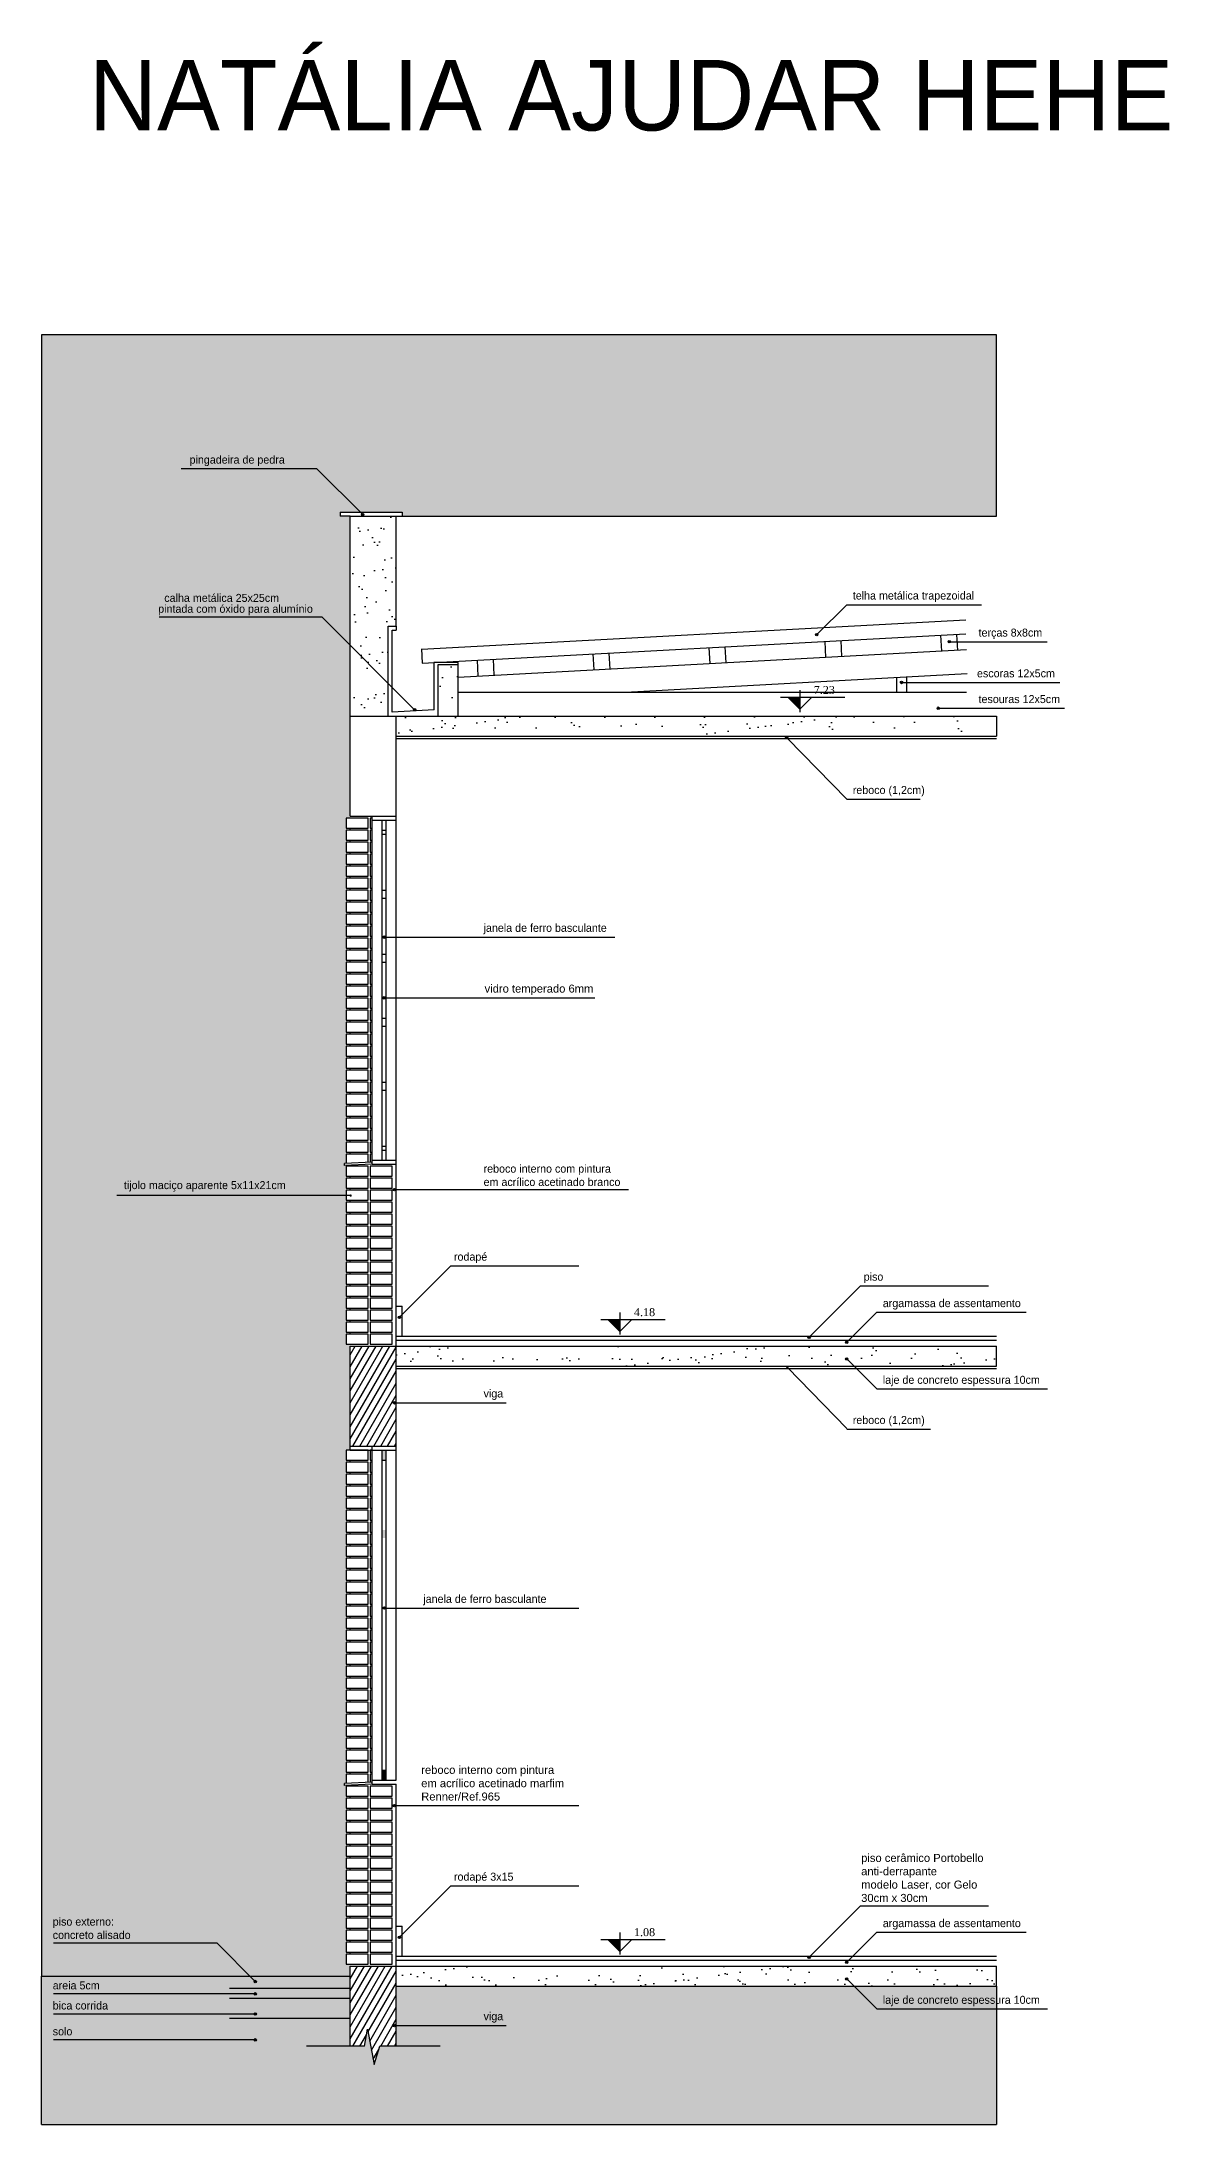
# Model space of a CAD drawing. Header units: millimetres. Extents: x 935 to 1399, y 512 to 900.
# Drawn here: x 1303.43 to 1309.07, y 849.43 to 859.84 of the extents above; entities that cross this region are included whole.
import ezdxf

# ---------------------------------------------------------------- set-up
doc = ezdxf.new("R2010")
doc.units = ezdxf.units.MM
doc.linetypes.add('ACAD_ISO02W100', pattern=[15, 12, -3])
doc.layers.add('COR2', color=2, linetype='Continuous')
doc.layers.add('projeçao', color=7, linetype='ACAD_ISO02W100')
doc.styles.add('style1', font='arial.ttf')
pattern_1 = [(60, (1115.537412, 910.53466), (-0.025980762, 0.015), [])]
pattern_2 = [(37.5, (1115.53741, 910.53466), (-0.00503947, 0.1541459), [0, -0.1216, 0, -0.136, 0, -0.13]), (7.5, (1115.53741, 910.53466), (0.14158214, 0.22577169), [0, -0.0656, 0, -0.1096, 0, -0.042]), (327.5, (1115.43901, 910.53466), (0.24913135, 0.00045272), [0, -0.04, 0, -0.144, 0, -0.188]), (317.5, (1115.43901, 910.53466), (0.24049013, 0.07021405), [0, -0.02, 0, -0.0944, 0, -0.108])]

msp = doc.modelspace()

# ---------------------------------------------------------------- hatches: boundary and pattern name
for color, points in [(254, [(1304.97722, 856.36722), (1304.97722, 857.46722), (1304.92722, 857.46722), (1304.92722, 857.48722), (1305.23722, 857.48722), (1305.23722, 857.46722), (1308.20722, 857.46722), (1308.20722, 858.37397), (1303.4347, 858.37397), (1303.4347, 850.16722), (1304.97722, 850.16722), (1304.97722, 850.22722), (1304.95722, 850.22722), (1304.95722, 850.27722), (1304.95722, 850.33722), (1304.95722, 850.39722), (1304.95722, 850.45722), (1304.95722, 850.51722), (1304.95722, 850.57722), (1304.95722, 850.63722), (1304.95722, 850.69722), (1304.95722, 850.75722), (1304.95722, 850.81722), (1304.95722, 850.87722), (1304.95722, 850.93722), (1304.95722, 850.99722), (1304.95722, 851.05722), (1304.95722, 851.12012), (1304.94907, 851.11968), (1304.94852, 851.12966), (1304.95722, 851.13014), (1304.95722, 851.17722), (1304.95722, 851.23722), (1304.95722, 851.29722), (1304.95722, 851.35722), (1304.95722, 851.41722), (1304.95722, 851.47722), (1304.95722, 851.53722), (1304.95722, 851.59722), (1304.95722, 851.65722), (1304.95722, 851.71722), (1304.95722, 851.77722), (1304.95722, 851.83722), (1304.95722, 851.89722), (1304.95722, 851.95722), (1304.95722, 852.01722), (1304.95722, 852.07722), (1304.95722, 852.13722), (1304.95722, 852.19722), (1304.95722, 852.25722), (1304.95722, 852.31722), (1304.95722, 852.37722), (1304.95722, 852.43722), (1304.95722, 852.49722), (1304.95722, 852.55722), (1304.95722, 852.61722), (1304.95722, 852.67722), (1304.95722, 852.73722), (1304.95722, 852.79722), (1304.97722, 852.79722), (1304.97722, 852.81722), (1304.97722, 853.32722), (1304.95722, 853.32722), (1304.95722, 853.37722), (1304.95722, 853.43722), (1304.95722, 853.49722), (1304.95722, 853.55722), (1304.95722, 853.61722), (1304.95722, 853.67722), (1304.95722, 853.73722), (1304.95722, 853.79722), (1304.95722, 853.85722), (1304.95722, 853.91722), (1304.95722, 853.97722), (1304.95722, 854.03722), (1304.95722, 854.09722), (1304.95722, 854.15722), (1304.95722, 854.22012), (1304.94907, 854.21968), (1304.94852, 854.22966), (1304.95722, 854.23014), (1304.95722, 854.27722), (1304.95722, 854.33722), (1304.95722, 854.39722), (1304.95722, 854.45722), (1304.95722, 854.51722), (1304.95722, 854.57722), (1304.95722, 854.63722), (1304.95722, 854.69722), (1304.95722, 854.75722), (1304.95722, 854.81722), (1304.95722, 854.87722), (1304.95722, 854.93722), (1304.95722, 854.99722), (1304.95722, 855.05722), (1304.95722, 855.11722), (1304.95722, 855.17722), (1304.95722, 855.23722), (1304.95722, 855.29722), (1304.95722, 855.35722), (1304.95722, 855.41722), (1304.95722, 855.47722), (1304.95722, 855.53722), (1304.95722, 855.59722), (1304.95722, 855.65722), (1304.95722, 855.71722), (1304.95722, 855.77722), (1304.95722, 855.83722), (1304.95722, 855.89722), (1304.95722, 855.95722), (1304.97722, 855.95722)]), (1, [(1305.04572, 857.4745, 1), (1305.03347, 857.4745, 1)]), (1, [(1307.31475, 856.87437, 1), (1307.3025, 856.87437, 1)]), (1, [(1307.97721, 856.83893, 1), (1307.96496, 856.83893, 1)]), (1, [(1307.73884, 856.63526, 1), (1307.72659, 856.63526, 1)]), (1, [(1307.92232, 856.50649, 1), (1307.91007, 856.50649, 1)]), (1, [(1305.30494, 856.49909, 1), (1305.29268, 856.49909, 1)]), (1, [(1307.15211, 856.36092, 1), (1307.16436, 856.36092, 1)]), (1, [(1305.15438, 855.36169, 1), (1305.14213, 855.36169, 1)]), (1, [(1305.15345, 855.05836, 1), (1305.1412, 855.05836, 1)]), (1, [(1304.98504, 854.06963, 1), (1304.97279, 854.06963, 1)]), (1, [(1305.20404, 854.09937, 1), (1305.19179, 854.09937, 1)]), (1, [(1305.22884, 853.46095, 1), (1305.21659, 853.46095, 1)]), (1, [(1307.27687, 853.36096, 1), (1307.26462, 853.36096, 1)]), (1, [(1307.46475, 853.33635, 1), (1307.4525, 853.33635, 1)]), (1, [(1307.15578, 853.21056, 1), (1307.16803, 853.21056, 1)]), (1, [(1307.4525, 853.25269, 1), (1307.46475, 853.25269, 1)]), (1, [(1305.20404, 853.03361, 1), (1305.19179, 853.03361, 1)]), (1, [(1305.15438, 852.00745, 1), (1305.14213, 852.00745, 1)]), (1, [(1305.20404, 851.01937, 1), (1305.19179, 851.01937, 1)]), (1, [(1305.22884, 850.36095, 1), (1305.21659, 850.36095, 1)]), (1, [(1307.27687, 850.26096, 1), (1307.26462, 850.26096, 1)]), (252, [(1308.20722, 850.00284), (1307.60847, 850.00284), (1307.49409, 850.11722), (1305.20722, 850.11722), (1305.20722, 849.81722), (1305.12454, 849.81722), (1305.09728, 849.72477), (1305.06281, 849.90091), (1305.04758, 849.81722), (1304.97722, 849.81722), (1304.97722, 850.16722), (1304.47517, 850.16722), (1304.49792, 850.14425, -0.6664348), (1304.50835, 850.1399, -1), (1304.4961, 850.1399, -0.20016697), (1304.49792, 850.14425), (1304.47517, 850.16722), (1303.4347, 850.16722), (1303.4347, 849.42584), (1308.20722, 849.42584)]), (1, [(1307.46475, 850.23635, 1), (1307.4525, 850.23635, 1)]), (1, [(1307.4525, 850.15269, 1), (1307.46475, 850.15269, 1)]), (1, [(1304.50835, 850.1399, 1), (1304.4961, 850.1399, 1)]), (1, [(1304.50835, 850.07814, 1), (1304.4961, 850.07814, 1)]), (1, [(1304.50835, 849.97751, 1), (1304.4961, 849.97751, 1)]), (1, [(1304.50835, 849.84814, 1), (1304.4961, 849.84814, 1)]), (1, [(1305.20404, 849.91991, 1), (1305.19179, 849.91991, 1)])]:
    msp.add_hatch(color=color).paths.add_polyline_path(points)
h = msp.add_hatch()
h.set_pattern_fill('AR-SAND', color=1, scale=0.08, style=0)
h.set_pattern_definition(pattern_2)
h.paths.add_polyline_path([(1304.97722, 856.82068), (1305.16722, 856.63068), (1305.16722, 856.91722), (1305.20722, 856.91722), (1305.20722, 857.46722), (1304.97722, 857.46722)])
h.paths.add_polyline_path([(1304.97722, 856.82068), (1304.97722, 856.46722), (1305.16722, 856.46722), (1305.16722, 856.63068)])
h = msp.add_hatch()
h.set_pattern_fill('AR-SAND', color=1, scale=0.08, style=0)
h.set_pattern_definition(pattern_2)
h.paths.add_polyline_path([(1308.20722, 856.36722), (1308.20722, 856.46722), (1305.20722, 856.46722), (1305.20722, 856.36722)])
h.paths.add_polyline_path([(1305.51722, 856.46722), (1305.51722, 856.72542), (1305.41722, 856.72542), (1305.41722, 856.46722)])
h = msp.add_hatch()
h.set_pattern_fill('_USER', color=1, scale=0.03, angle=60, style=0, pattern_type=0)
h.set_pattern_definition(pattern_1)
h.paths.add_polyline_path([(1305.20722, 853.31722), (1304.97722, 853.31722), (1304.97722, 852.81722), (1305.20722, 852.81722)])
h = msp.add_hatch()
h.set_pattern_fill('AR-SAND', color=1, scale=0.08, style=0)
h.set_pattern_definition(pattern_2)
h.paths.add_polyline_path([(1308.20722, 853.21722), (1308.20722, 853.31722), (1305.20722, 853.31722), (1305.20722, 853.21722)])
h = msp.add_hatch()
h.set_pattern_fill('_USER', color=1, scale=0.03, angle=60, style=0, pattern_type=0)
h.set_pattern_definition(pattern_1)
h.paths.add_polyline_path([(1305.20722, 850.21722), (1304.97722, 850.21722), (1304.97722, 849.81722), (1305.04758, 849.81722), (1305.06281, 849.90091), (1305.09728, 849.72477), (1305.12454, 849.81722), (1305.20722, 849.81722)])
h = msp.add_hatch()
h.set_pattern_fill('AR-SAND', color=1, scale=0.08, style=0)
h.set_pattern_definition(pattern_2)
h.paths.add_polyline_path([(1308.20722, 850.21722), (1305.20722, 850.21722), (1305.20722, 850.11722), (1308.20722, 850.11722)])
h = msp.add_hatch(color=252)
h.paths.add_polyline_path([(1308.20722, 850.11722), (1307.49409, 850.11722), (1307.60847, 850.00284), (1308.20722, 850.00284)])
h.paths.add_polyline_path([(1307.62901, 850.0785), (1308.47594, 850.0785), (1308.47594, 850.00657), (1307.62901, 850.00657)], flags=9)
at = {"layer": 'COR2', "ltscale": 0.05}
for points in [[(1307.22386, 856.56136), (1307.16386, 856.56136), (1307.22386, 856.50136)], [(1307.22386, 856.56136), (1307.16386, 856.56136), (1307.22386, 856.50136)], [(1306.32519, 853.45047), (1306.26519, 853.45047), (1306.32519, 853.39047)], [(1306.32519, 850.35047), (1306.26519, 850.35047), (1306.32519, 850.29047)]]:
    msp.add_hatch(color=256, dxfattribs=at).paths.add_polyline_path(points)
at = {"layer": 'projeçao', "linetype": 'Continuous'}
h = msp.add_hatch(color=1, dxfattribs=at)
h.paths.add_polyline_path([(1305.15722, 852.79722), (1305.13722, 852.79722), (1305.13722, 852.74722), (1305.15722, 852.74722)])
h.paths.add_polyline_path([(1305.15722, 852.39722), (1305.13722, 852.39722), (1305.13722, 852.35722), (1305.15722, 852.35722)])
msp.add_hatch(color=1, dxfattribs=at).paths.add_polyline_path([(1305.15722, 851.19722), (1305.13722, 851.19722), (1305.13722, 851.14722), (1305.15722, 851.14722)])

# ---------------------------------------------------------------- linework, layer by layer
at = {"color": 254}
for p, q in [((1308.20722, 858.37397), (1303.4347, 858.37397)), ((1303.4347, 858.37397), (1303.4347, 850.16722)), ((1308.20722, 857.46722), (1308.20722, 858.37397))]:
    msp.add_line(p, q, dxfattribs=at)
at = {"color": 1}
for p, q in [((1304.97722, 857.46722), (1304.92722, 857.46722)), ((1305.3327, 856.80214), (1308.05435, 856.94807)), ((1305.18722, 856.89722), (1305.20722, 856.89722)), ((1305.20722, 856.91722), (1305.20722, 856.89722)), ((1305.33645, 856.73224), (1308.05435, 856.87797)), ((1307.35472, 856.76038), (1307.35044, 856.84023)), ((1307.43461, 856.76466), (1307.43032, 856.84451)), ((1307.93389, 856.79143), (1307.92961, 856.87128)), ((1308.01377, 856.79572), (1308.00949, 856.87556)), ((1305.33265, 856.80317), (1305.33645, 856.73224)), ((1305.39722, 856.49889), (1305.39722, 856.73536)), ((1305.51722, 856.66177), (1308.05722, 856.80019)), ((1305.51722, 856.72542), (1305.51722, 856.73541)), ((1305.61722, 856.66722), (1305.61294, 856.74706)), ((1305.6971, 856.6715), (1305.69282, 856.75135)), ((1306.19638, 856.69827), (1306.1921, 856.77812)), ((1306.27627, 856.70256), (1306.27199, 856.7824)), ((1306.77555, 856.72933), (1306.77127, 856.80917)), ((1306.85544, 856.73361), (1306.85116, 856.81346)), ((1306.35326, 856.58722), (1308.06102, 856.68027)), ((1307.70798, 856.66103), (1307.70798, 856.58722)), ((1307.75798, 856.66376), (1307.75798, 856.58722)), ((1304.97722, 855.89722), (1304.97722, 855.90722)), ((1304.97722, 855.83722), (1304.97722, 855.84722)), ((1304.97722, 855.77722), (1304.97722, 855.78722)), ((1304.97722, 855.71722), (1304.97722, 855.72722)), ((1304.97722, 855.65722), (1304.97722, 855.66722)), ((1304.97722, 855.59722), (1304.97722, 855.60722)), ((1304.97722, 855.53722), (1304.97722, 855.54722)), ((1304.97722, 855.47722), (1304.97722, 855.48722)), ((1304.97722, 855.41722), (1304.97722, 855.42722)), ((1304.97722, 855.35722), (1304.97722, 855.36722)), ((1305.14825, 855.36169), (1306.29993, 855.36169)), ((1304.97722, 855.29722), (1304.97722, 855.30722)), ((1304.97722, 855.23722), (1304.97722, 855.24722)), ((1304.97722, 855.17722), (1304.97722, 855.18722)), ((1304.97722, 855.11722), (1304.97722, 855.12722)), ((1304.97722, 855.05722), (1304.97722, 855.06722)), ((1305.15344, 855.05794), (1306.20028, 855.05794)), ((1304.97722, 854.99722), (1304.97722, 855.00722)), ((1304.97722, 854.93722), (1304.97722, 854.94722)), ((1304.97722, 854.87722), (1304.97722, 854.88722)), ((1304.97722, 854.81722), (1304.97722, 854.82722)), ((1304.97722, 854.75722), (1304.97722, 854.76722)), ((1304.97722, 854.69722), (1304.97722, 854.70722)), ((1304.97722, 854.63722), (1304.97722, 854.64722)), ((1304.97722, 854.57722), (1304.97722, 854.58722)), ((1304.97722, 854.51722), (1304.97722, 854.52722)), ((1304.97722, 854.45722), (1304.97722, 854.46722)), ((1304.97722, 854.39722), (1304.97722, 854.40722)), ((1304.97722, 854.33722), (1304.97722, 854.34722)), ((1304.97722, 854.27722), (1304.97722, 854.28722)), ((1304.97722, 854.21722), (1304.97722, 854.22121)), ((1304.97892, 854.06963), (1303.80959, 854.06963)), ((1305.19791, 854.09937), (1306.36724, 854.09937)), ((1305.19791, 853.03361), (1305.75725, 853.03361)), ((1304.97722, 852.79722), (1304.97722, 852.81722)), ((1304.97722, 852.73722), (1304.97722, 852.74722)), ((1304.97722, 852.67722), (1304.97722, 852.68722)), ((1304.97722, 852.61722), (1304.97722, 852.62722)), ((1304.97722, 852.55722), (1304.97722, 852.56722)), ((1304.97722, 852.49722), (1304.97722, 852.50722)), ((1304.97722, 852.43722), (1304.97722, 852.44722)), ((1304.97722, 852.37722), (1304.97722, 852.38722)), ((1304.97722, 852.31722), (1304.97722, 852.32722)), ((1304.97722, 852.25722), (1304.97722, 852.26722)), ((1304.97722, 852.19722), (1304.97722, 852.20722)), ((1304.97722, 852.13722), (1304.97722, 852.14722)), ((1304.97722, 852.07722), (1304.97722, 852.08722)), ((1304.97722, 852.01722), (1304.97722, 852.02722)), ((1304.97722, 851.95722), (1304.97722, 851.96722)), ((1305.14825, 852.00745), (1306.11994, 852.00745)), ((1304.97722, 851.89722), (1304.97722, 851.90722)), ((1304.97722, 851.83722), (1304.97722, 851.84722)), ((1304.97722, 851.77722), (1304.97722, 851.78722)), ((1304.97722, 851.71722), (1304.97722, 851.72722)), ((1304.97722, 851.65722), (1304.97722, 851.66722)), ((1304.97722, 851.59722), (1304.97722, 851.60722)), ((1304.97722, 851.53722), (1304.97722, 851.54722)), ((1304.97722, 851.47722), (1304.97722, 851.48722)), ((1304.97722, 851.41722), (1304.97722, 851.42722)), ((1304.97722, 851.35722), (1304.97722, 851.36722)), ((1304.97722, 851.29722), (1304.97722, 851.30722)), ((1304.97722, 851.23722), (1304.97722, 851.24722)), ((1304.97722, 851.17722), (1304.97722, 851.18722)), ((1304.97722, 851.11722), (1304.97722, 851.12121)), ((1305.19791, 851.01937), (1306.11994, 851.01937)), ((1305.04758, 849.81722), (1305.06281, 849.90091)), ((1305.06281, 849.90091), (1305.09728, 849.72477)), ((1305.19791, 849.91991), (1305.75725, 849.91991)), ((1305.04758, 849.81722), (1304.75832, 849.81722)), ((1305.09728, 849.72477), (1305.12454, 849.81722)), ((1305.42612, 849.81722), (1305.12454, 849.81722))]:
    msp.add_line(p, q, dxfattribs=at)
at = {"color": 3}
for p, q in [((1304.97722, 856.36722), (1304.97722, 857.46722)), ((1305.20722, 855.94722), (1305.20722, 856.46722)), ((1304.97722, 855.96722), (1304.97722, 856.36722)), ((1305.08722, 855.94722), (1305.08722, 855.96722)), ((1305.08722, 855.94722), (1305.20722, 855.94722)), ((1305.08667, 854.2372), (1304.94852, 854.22966)), ((1304.94907, 854.21968), (1304.94852, 854.22966)), ((1305.08722, 854.22722), (1304.94907, 854.21968)), ((1305.08722, 854.24722), (1305.20722, 854.24722)), ((1305.08722, 854.22722), (1305.08722, 854.24722)), ((1305.08722, 854.22722), (1305.20722, 854.22722)), ((1305.20722, 854.22722), (1305.20722, 854.24722)), ((1305.20722, 853.31722), (1305.20722, 854.22722)), ((1305.20722, 853.51722), (1305.23722, 853.51722)), ((1305.23722, 853.36722), (1305.23722, 853.51722)), ((1304.97722, 852.81722), (1304.97722, 853.31722)), ((1305.20722, 852.81722), (1305.20722, 853.31722)), ((1305.08722, 852.79722), (1305.08722, 852.81722)), ((1305.08722, 852.79722), (1305.20722, 852.79722)), ((1305.20722, 852.79722), (1305.20722, 852.81722)), ((1305.08667, 851.1372), (1304.94852, 851.12966)), ((1304.94907, 851.11968), (1304.94852, 851.12966)), ((1305.08722, 851.12722), (1304.94907, 851.11968)), ((1305.08722, 851.14722), (1305.20722, 851.14722)), ((1305.08722, 851.12722), (1305.08722, 851.14722)), ((1305.08722, 851.12722), (1305.20722, 851.12722)), ((1305.20722, 850.21722), (1305.20722, 851.12722)), ((1305.20722, 850.41722), (1305.23722, 850.41722)), ((1305.23722, 850.26722), (1305.23722, 850.41722)), ((1308.20722, 850.11722), (1308.20722, 850.21722))]:
    msp.add_line(p, q, dxfattribs=at)
at = {"color": 252}
for p, q in [((1303.4347, 849.42584), (1303.4347, 850.16722)), ((1308.20722, 850.11722), (1308.20722, 849.42584)), ((1303.4347, 849.42584), (1308.20722, 849.42584))]:
    msp.add_line(p, q, dxfattribs=at)
at = {"color": 3}
for points in [[(1304.95722, 854.16722), (1305.06722, 854.16722), (1305.06722, 854.21722), (1304.95722, 854.21722)], [(1305.07722, 854.16722), (1305.18722, 854.16722), (1305.18722, 854.21722), (1305.07722, 854.21722)], [(1304.95722, 854.10722), (1305.06722, 854.10722), (1305.06722, 854.15722), (1304.95722, 854.15722)], [(1305.07722, 854.10722), (1305.18722, 854.10722), (1305.18722, 854.15722), (1305.07722, 854.15722)], [(1304.95722, 854.04722), (1305.06722, 854.04722), (1305.06722, 854.09722), (1304.95722, 854.09722)], [(1304.95722, 853.98722), (1305.06722, 853.98722), (1305.06722, 854.03722), (1304.95722, 854.03722)], [(1305.07722, 854.04722), (1305.18722, 854.04722), (1305.18722, 854.09722), (1305.07722, 854.09722)], [(1305.07722, 853.98722), (1305.18722, 853.98722), (1305.18722, 854.03722), (1305.07722, 854.03722)], [(1304.95722, 853.92722), (1305.06722, 853.92722), (1305.06722, 853.97722), (1304.95722, 853.97722)], [(1304.95722, 853.86722), (1305.06722, 853.86722), (1305.06722, 853.91722), (1304.95722, 853.91722)], [(1305.07722, 853.92722), (1305.18722, 853.92722), (1305.18722, 853.97722), (1305.07722, 853.97722)], [(1305.07722, 853.86722), (1305.18722, 853.86722), (1305.18722, 853.91722), (1305.07722, 853.91722)], [(1304.95722, 853.80722), (1305.06722, 853.80722), (1305.06722, 853.85722), (1304.95722, 853.85722)], [(1305.07722, 853.80722), (1305.18722, 853.80722), (1305.18722, 853.85722), (1305.07722, 853.85722)], [(1304.95722, 853.74722), (1305.06722, 853.74722), (1305.06722, 853.79722), (1304.95722, 853.79722)], [(1304.95722, 853.68722), (1305.06722, 853.68722), (1305.06722, 853.73722), (1304.95722, 853.73722)], [(1305.07722, 853.74722), (1305.18722, 853.74722), (1305.18722, 853.79722), (1305.07722, 853.79722)], [(1305.07722, 853.68722), (1305.18722, 853.68722), (1305.18722, 853.73722), (1305.07722, 853.73722)], [(1304.95722, 853.62722), (1305.06722, 853.62722), (1305.06722, 853.67722), (1304.95722, 853.67722)], [(1304.95722, 853.56722), (1305.06722, 853.56722), (1305.06722, 853.61722), (1304.95722, 853.61722)], [(1305.07722, 853.62722), (1305.18722, 853.62722), (1305.18722, 853.67722), (1305.07722, 853.67722)], [(1305.07722, 853.56722), (1305.18722, 853.56722), (1305.18722, 853.61722), (1305.07722, 853.61722)], [(1304.95722, 853.50722), (1305.06722, 853.50722), (1305.06722, 853.55722), (1304.95722, 853.55722)], [(1304.95722, 853.44722), (1305.06722, 853.44722), (1305.06722, 853.49722), (1304.95722, 853.49722)], [(1305.07722, 853.50722), (1305.18722, 853.50722), (1305.18722, 853.55722), (1305.07722, 853.55722)], [(1305.07722, 853.44722), (1305.18722, 853.44722), (1305.18722, 853.49722), (1305.07722, 853.49722)], [(1304.95722, 853.38722), (1305.06722, 853.38722), (1305.06722, 853.43722), (1304.95722, 853.43722)], [(1305.07722, 853.38722), (1305.18722, 853.38722), (1305.18722, 853.43722), (1305.07722, 853.43722)], [(1304.95722, 853.32722), (1305.06722, 853.32722), (1305.06722, 853.37722), (1304.95722, 853.37722)], [(1305.07722, 853.32722), (1305.18722, 853.32722), (1305.18722, 853.37722), (1305.07722, 853.37722)], [(1304.95722, 851.06722), (1305.06722, 851.06722), (1305.06722, 851.11722), (1304.95722, 851.11722)], [(1305.07722, 851.06722), (1305.18722, 851.06722), (1305.18722, 851.11722), (1305.07722, 851.11722)], [(1304.95722, 851.00722), (1305.06722, 851.00722), (1305.06722, 851.05722), (1304.95722, 851.05722)], [(1304.95722, 850.94722), (1305.06722, 850.94722), (1305.06722, 850.99722), (1304.95722, 850.99722)], [(1305.07722, 851.00722), (1305.18722, 851.00722), (1305.18722, 851.05722), (1305.07722, 851.05722)], [(1305.07722, 850.94722), (1305.18722, 850.94722), (1305.18722, 850.99722), (1305.07722, 850.99722)], [(1304.95722, 850.88722), (1305.06722, 850.88722), (1305.06722, 850.93722), (1304.95722, 850.93722)], [(1305.07722, 850.88722), (1305.18722, 850.88722), (1305.18722, 850.93722), (1305.07722, 850.93722)], [(1304.95722, 850.82722), (1305.06722, 850.82722), (1305.06722, 850.87722), (1304.95722, 850.87722)], [(1304.95722, 850.76722), (1305.06722, 850.76722), (1305.06722, 850.81722), (1304.95722, 850.81722)], [(1305.07722, 850.82722), (1305.18722, 850.82722), (1305.18722, 850.87722), (1305.07722, 850.87722)], [(1305.07722, 850.76722), (1305.18722, 850.76722), (1305.18722, 850.81722), (1305.07722, 850.81722)], [(1304.95722, 850.70722), (1305.06722, 850.70722), (1305.06722, 850.75722), (1304.95722, 850.75722)], [(1304.95722, 850.64722), (1305.06722, 850.64722), (1305.06722, 850.69722), (1304.95722, 850.69722)], [(1305.07722, 850.70722), (1305.18722, 850.70722), (1305.18722, 850.75722), (1305.07722, 850.75722)], [(1305.07722, 850.64722), (1305.18722, 850.64722), (1305.18722, 850.69722), (1305.07722, 850.69722)], [(1304.95722, 850.58722), (1305.06722, 850.58722), (1305.06722, 850.63722), (1304.95722, 850.63722)], [(1304.95722, 850.52722), (1305.06722, 850.52722), (1305.06722, 850.57722), (1304.95722, 850.57722)], [(1305.07722, 850.58722), (1305.18722, 850.58722), (1305.18722, 850.63722), (1305.07722, 850.63722)], [(1305.07722, 850.52722), (1305.18722, 850.52722), (1305.18722, 850.57722), (1305.07722, 850.57722)], [(1304.95722, 850.46722), (1305.06722, 850.46722), (1305.06722, 850.51722), (1304.95722, 850.51722)], [(1305.07722, 850.46722), (1305.18722, 850.46722), (1305.18722, 850.51722), (1305.07722, 850.51722)], [(1304.95722, 850.40722), (1305.06722, 850.40722), (1305.06722, 850.45722), (1304.95722, 850.45722)], [(1304.95722, 850.34722), (1305.06722, 850.34722), (1305.06722, 850.39722), (1304.95722, 850.39722)], [(1305.07722, 850.40722), (1305.18722, 850.40722), (1305.18722, 850.45722), (1305.07722, 850.45722)], [(1305.07722, 850.34722), (1305.18722, 850.34722), (1305.18722, 850.39722), (1305.07722, 850.39722)], [(1304.95722, 850.28722), (1305.06722, 850.28722), (1305.06722, 850.33722), (1304.95722, 850.33722)], [(1304.95722, 850.22722), (1305.06722, 850.22722), (1305.06722, 850.27722), (1304.95722, 850.27722)], [(1305.07722, 850.28722), (1305.18722, 850.28722), (1305.18722, 850.33722), (1305.07722, 850.33722)], [(1305.07722, 850.22722), (1305.18722, 850.22722), (1305.18722, 850.27722), (1305.07722, 850.27722)]]:
    msp.add_lwpolyline(points, close=True, dxfattribs=at)
at = {"layer": 'COR2', "ltscale": 0.05}
for p, q in [((1307.1283, 856.56136), (1307.45001, 856.56136)), ((1307.1283, 856.56136), (1307.45001, 856.56136)), ((1307.22386, 856.50136), (1307.16386, 856.56136)), ((1307.22386, 856.50136), (1307.16386, 856.56136)), ((1307.22386, 856.59636), (1307.22386, 856.48636)), ((1307.22386, 856.59636), (1307.22386, 856.48636)), ((1307.22386, 856.50136), (1307.28386, 856.56136)), ((1307.22386, 856.50136), (1307.28386, 856.56136)), ((1306.22963, 853.45047), (1306.55134, 853.45047)), ((1306.32519, 853.39047), (1306.26519, 853.45047)), ((1306.32519, 853.48547), (1306.32519, 853.37547)), ((1306.32519, 853.39047), (1306.38519, 853.45047)), ((1306.32519, 850.38547), (1306.32519, 850.27547)), ((1306.22963, 850.35047), (1306.55134, 850.35047)), ((1306.32519, 850.29047), (1306.26519, 850.35047)), ((1306.32519, 850.29047), (1306.38519, 850.35047))]:
    msp.add_line(p, q, dxfattribs=at)
at = {"layer": 'projeçao', "color": 1, "linetype": 'Continuous'}
for p, q in [((1304.81041, 857.70369), (1304.13129, 857.70369)), ((1305.03959, 857.4745), (1304.81041, 857.70369)), ((1304.92722, 857.48722), (1305.23722, 857.48722)), ((1304.92722, 857.48722), (1304.92722, 857.46722)), ((1304.97722, 857.46722), (1305.23722, 857.46722)), ((1305.23722, 857.48722), (1305.23722, 857.46722)), ((1305.23722, 857.46722), (1308.20722, 857.46722)), ((1304.83693, 856.96097), (1304.02198, 856.96097)), ((1305.29881, 856.49909), (1304.83693, 856.96097)), ((1307.30862, 856.87437), (1307.45847, 857.02422)), ((1307.45847, 857.02422), (1308.13242, 857.02422)), ((1305.18722, 856.48722), (1305.18722, 856.89722)), ((1307.97108, 856.83893), (1308.46008, 856.83893)), ((1305.51722, 856.73541), (1305.39467, 856.73536)), ((1307.73271, 856.63526), (1308.52447, 856.63526)), ((1305.51722, 856.58722), (1308.05722, 856.58722)), ((1307.91619, 856.50649), (1308.54645, 856.50649)), ((1305.39722, 856.49889), (1305.18722, 856.48722)), ((1305.20722, 856.35522), (1308.20722, 856.35522)), ((1307.1619, 856.35543), (1307.45847, 856.05187)), ((1307.45847, 856.05187), (1307.82536, 856.05187)), ((1305.08722, 854.24722), (1305.08722, 855.94722)), ((1305.13722, 854.24722), (1305.13722, 855.94722)), ((1305.13722, 855.89722), (1305.15722, 855.89722)), ((1305.15722, 854.24722), (1305.15722, 855.94722)), ((1305.20722, 854.24722), (1305.20722, 855.94722)), ((1305.13722, 855.87722), (1305.15722, 855.87722)), ((1305.13722, 855.59722), (1305.15722, 855.59722)), ((1305.13722, 855.55722), (1305.15722, 855.55722)), ((1305.13722, 855.27722), (1305.15722, 855.27722)), ((1305.13722, 855.23722), (1305.15722, 855.23722)), ((1305.13722, 854.95722), (1305.15722, 854.95722)), ((1305.13722, 854.91722), (1305.15722, 854.91722)), ((1305.13722, 854.63722), (1305.15722, 854.63722)), ((1305.13722, 854.59722), (1305.15722, 854.59722)), ((1305.13722, 854.31722), (1305.15722, 854.31722)), ((1305.13722, 854.29722), (1305.15722, 854.29722)), ((1305.22272, 853.46095), (1305.48023, 853.71846)), ((1305.48023, 853.71846), (1306.11994, 853.71846)), ((1307.27075, 853.36096), (1307.52826, 853.61847)), ((1307.52826, 853.61847), (1308.16797, 853.61847)), ((1307.45862, 853.33635), (1307.60847, 853.4862)), ((1307.60847, 853.4862), (1308.35584, 853.4862)), ((1305.20722, 853.36722), (1308.20722, 853.36722)), ((1305.20722, 853.34722), (1308.20722, 853.34722)), ((1307.1619, 853.20937), (1307.45847, 852.90581)), ((1307.45862, 853.25269), (1307.60847, 853.10284)), ((1307.60847, 853.10284), (1308.46287, 853.10284)), ((1307.45847, 852.90187), (1307.87674, 852.90187)), ((1304.97722, 852.79722), (1305.08722, 852.79722)), ((1305.08722, 851.14722), (1305.08722, 852.79722)), ((1305.13722, 851.14722), (1305.13722, 852.79722)), ((1305.15722, 851.14722), (1305.15722, 852.79722)), ((1305.20722, 851.14722), (1305.20722, 852.79722)), ((1305.13722, 852.74722), (1305.15722, 852.74722)), ((1305.13722, 851.19722), (1305.15722, 851.19722)), ((1305.22272, 850.36095), (1305.48023, 850.61846)), ((1305.48023, 850.61846), (1306.11994, 850.61846)), ((1307.27075, 850.26096), (1307.52826, 850.51847)), ((1307.52826, 850.51847), (1308.16797, 850.51847)), ((1307.45862, 850.23635), (1307.60847, 850.3862)), ((1307.60847, 850.3862), (1308.35584, 850.3862)), ((1303.49438, 850.33401), (1304.30998, 850.33401)), ((1304.50223, 850.1399), (1304.30998, 850.33401)), ((1305.20722, 850.26722), (1308.20722, 850.26722)), ((1303.4347, 850.16722), (1304.97722, 850.16722)), ((1305.20722, 850.24722), (1308.20722, 850.24722)), ((1303.49438, 850.07965), (1304.50397, 850.07965)), ((1304.37297, 850.10722), (1304.97722, 850.10722)), ((1304.37297, 850.05722), (1304.97722, 850.05722)), ((1307.45862, 850.15269), (1307.60847, 850.00284)), ((1303.49438, 849.97903), (1304.50397, 849.97903)), ((1304.37297, 849.95722), (1304.97722, 849.95722)), ((1307.60847, 850.00284), (1308.46287, 850.00284)), ((1303.49438, 849.84965), (1304.50397, 849.84965))]:
    msp.add_line(p, q, dxfattribs=at)
at = {"layer": 'projeçao', "color": 3, "linetype": 'Continuous'}
for p, q in [((1304.97722, 857.46722), (1305.20722, 857.46722)), ((1305.20722, 856.91722), (1305.20722, 857.46722)), ((1305.16722, 856.91722), (1305.20722, 856.91722)), ((1305.16722, 856.46722), (1305.16722, 856.91722)), ((1305.41722, 856.46722), (1305.41722, 856.72542)), ((1305.41722, 856.72542), (1305.51722, 856.72542)), ((1305.51722, 856.46722), (1305.51722, 856.72542)), ((1304.97722, 856.46722), (1308.20722, 856.46722)), ((1305.16722, 856.46722), (1308.20722, 856.46722)), ((1308.20722, 856.46722), (1308.20722, 856.36722)), ((1305.20722, 856.36722), (1308.20722, 856.36722)), ((1305.20722, 856.36722), (1308.20722, 856.36722)), ((1304.97722, 855.96722), (1305.20722, 855.96722)), ((1304.97722, 854.15722), (1304.97722, 854.16722)), ((1304.97722, 854.09722), (1304.97722, 854.10722)), ((1304.97722, 854.03722), (1304.97722, 854.04722)), ((1304.97722, 853.97722), (1304.97722, 853.98722)), ((1304.97722, 853.91722), (1304.97722, 853.92722)), ((1304.97722, 853.85722), (1304.97722, 853.86722)), ((1304.97722, 853.79722), (1304.97722, 853.80722)), ((1304.97722, 853.73722), (1304.97722, 853.74722)), ((1304.97722, 853.67722), (1304.97722, 853.68722)), ((1304.97722, 853.61722), (1304.97722, 853.62722)), ((1304.97722, 853.55722), (1304.97722, 853.56722)), ((1304.97722, 853.49722), (1304.97722, 853.50722)), ((1304.97722, 853.43722), (1304.97722, 853.44722)), ((1304.97722, 853.37722), (1304.97722, 853.38722)), ((1304.97722, 853.31722), (1308.20722, 853.31722)), ((1308.20722, 853.21722), (1308.20722, 853.31722)), ((1305.20722, 853.21722), (1308.20722, 853.21722)), ((1305.20722, 853.20522), (1308.20722, 853.20522)), ((1304.97722, 852.81722), (1305.20722, 852.81722)), ((1304.97722, 851.05722), (1304.97722, 851.06722)), ((1304.97722, 850.99722), (1304.97722, 851.00722)), ((1304.97722, 850.93722), (1304.97722, 850.94722)), ((1304.97722, 850.87722), (1304.97722, 850.88722)), ((1304.97722, 850.81722), (1304.97722, 850.82722)), ((1304.97722, 850.75722), (1304.97722, 850.76722)), ((1304.97722, 850.69722), (1304.97722, 850.70722)), ((1304.97722, 850.63722), (1304.97722, 850.64722)), ((1304.97722, 850.57722), (1304.97722, 850.58722)), ((1304.97722, 850.51722), (1304.97722, 850.52722)), ((1304.97722, 850.45722), (1304.97722, 850.46722)), ((1304.97722, 850.39722), (1304.97722, 850.40722)), ((1304.97722, 850.33722), (1304.97722, 850.34722)), ((1304.97722, 850.27722), (1304.97722, 850.28722)), ((1304.97722, 850.21722), (1308.20722, 850.21722)), ((1304.97722, 849.81722), (1304.97722, 850.21722)), ((1305.20722, 849.81722), (1305.20722, 850.21722)), ((1305.20722, 850.11722), (1308.20722, 850.11722))]:
    msp.add_line(p, q, dxfattribs=at)
at = {"layer": 'projeçao', "color": 1, "linetype": 'Continuous'}
for points in [[(1304.95722, 855.90722), (1305.06722, 855.90722), (1305.06722, 855.95722), (1304.95722, 855.95722)], [(1304.95722, 855.84722), (1305.06722, 855.84722), (1305.06722, 855.89722), (1304.95722, 855.89722)], [(1304.95722, 855.78722), (1305.06722, 855.78722), (1305.06722, 855.83722), (1304.95722, 855.83722)], [(1304.95722, 855.72722), (1305.06722, 855.72722), (1305.06722, 855.77722), (1304.95722, 855.77722)], [(1304.95722, 855.66722), (1305.06722, 855.66722), (1305.06722, 855.71722), (1304.95722, 855.71722)], [(1304.95722, 855.60722), (1305.06722, 855.60722), (1305.06722, 855.65722), (1304.95722, 855.65722)], [(1304.95722, 855.54722), (1305.06722, 855.54722), (1305.06722, 855.59722), (1304.95722, 855.59722)], [(1304.95722, 855.48722), (1305.06722, 855.48722), (1305.06722, 855.53722), (1304.95722, 855.53722)], [(1304.95722, 855.42722), (1305.06722, 855.42722), (1305.06722, 855.47722), (1304.95722, 855.47722)], [(1304.95722, 855.36722), (1305.06722, 855.36722), (1305.06722, 855.41722), (1304.95722, 855.41722)], [(1304.95722, 855.30722), (1305.06722, 855.30722), (1305.06722, 855.35722), (1304.95722, 855.35722)], [(1304.95722, 855.24722), (1305.06722, 855.24722), (1305.06722, 855.29722), (1304.95722, 855.29722)], [(1304.95722, 855.18722), (1305.06722, 855.18722), (1305.06722, 855.23722), (1304.95722, 855.23722)], [(1304.95722, 855.12722), (1305.06722, 855.12722), (1305.06722, 855.17722), (1304.95722, 855.17722)], [(1304.95722, 855.06722), (1305.06722, 855.06722), (1305.06722, 855.11722), (1304.95722, 855.11722)], [(1304.95722, 855.00722), (1305.06722, 855.00722), (1305.06722, 855.05722), (1304.95722, 855.05722)], [(1304.95722, 854.94722), (1305.06722, 854.94722), (1305.06722, 854.99722), (1304.95722, 854.99722)], [(1304.95722, 854.88722), (1305.06722, 854.88722), (1305.06722, 854.93722), (1304.95722, 854.93722)], [(1304.95722, 854.82722), (1305.06722, 854.82722), (1305.06722, 854.87722), (1304.95722, 854.87722)], [(1304.95722, 854.76722), (1305.06722, 854.76722), (1305.06722, 854.81722), (1304.95722, 854.81722)], [(1304.95722, 854.70722), (1305.06722, 854.70722), (1305.06722, 854.75722), (1304.95722, 854.75722)], [(1304.95722, 854.64722), (1305.06722, 854.64722), (1305.06722, 854.69722), (1304.95722, 854.69722)], [(1304.95722, 854.58722), (1305.06722, 854.58722), (1305.06722, 854.63722), (1304.95722, 854.63722)], [(1304.95722, 854.52722), (1305.06722, 854.52722), (1305.06722, 854.57722), (1304.95722, 854.57722)], [(1304.95722, 854.46722), (1305.06722, 854.46722), (1305.06722, 854.51722), (1304.95722, 854.51722)], [(1304.95722, 854.40722), (1305.06722, 854.40722), (1305.06722, 854.45722), (1304.95722, 854.45722)], [(1304.95722, 854.34722), (1305.06722, 854.34722), (1305.06722, 854.39722), (1304.95722, 854.39722)], [(1304.95722, 854.28722), (1305.06722, 854.28722), (1305.06722, 854.33722), (1304.95722, 854.33722)], [(1304.95722, 852.74722), (1305.06722, 852.74722), (1305.06722, 852.79722), (1304.95722, 852.79722)], [(1304.95722, 852.68722), (1305.06722, 852.68722), (1305.06722, 852.73722), (1304.95722, 852.73722)], [(1304.95722, 852.62722), (1305.06722, 852.62722), (1305.06722, 852.67722), (1304.95722, 852.67722)], [(1304.95722, 852.56722), (1305.06722, 852.56722), (1305.06722, 852.61722), (1304.95722, 852.61722)], [(1304.95722, 852.50722), (1305.06722, 852.50722), (1305.06722, 852.55722), (1304.95722, 852.55722)], [(1304.95722, 852.44722), (1305.06722, 852.44722), (1305.06722, 852.49722), (1304.95722, 852.49722)], [(1304.95722, 852.38722), (1305.06722, 852.38722), (1305.06722, 852.43722), (1304.95722, 852.43722)], [(1304.95722, 852.32722), (1305.06722, 852.32722), (1305.06722, 852.37722), (1304.95722, 852.37722)], [(1304.95722, 852.26722), (1305.06722, 852.26722), (1305.06722, 852.31722), (1304.95722, 852.31722)], [(1304.95722, 852.20722), (1305.06722, 852.20722), (1305.06722, 852.25722), (1304.95722, 852.25722)], [(1304.95722, 852.14722), (1305.06722, 852.14722), (1305.06722, 852.19722), (1304.95722, 852.19722)], [(1304.95722, 852.08722), (1305.06722, 852.08722), (1305.06722, 852.13722), (1304.95722, 852.13722)], [(1304.95722, 852.02722), (1305.06722, 852.02722), (1305.06722, 852.07722), (1304.95722, 852.07722)], [(1304.95722, 851.96722), (1305.06722, 851.96722), (1305.06722, 852.01722), (1304.95722, 852.01722)], [(1304.95722, 851.90722), (1305.06722, 851.90722), (1305.06722, 851.95722), (1304.95722, 851.95722)], [(1304.95722, 851.84722), (1305.06722, 851.84722), (1305.06722, 851.89722), (1304.95722, 851.89722)], [(1304.95722, 851.78722), (1305.06722, 851.78722), (1305.06722, 851.83722), (1304.95722, 851.83722)], [(1304.95722, 851.72722), (1305.06722, 851.72722), (1305.06722, 851.77722), (1304.95722, 851.77722)], [(1304.95722, 851.66722), (1305.06722, 851.66722), (1305.06722, 851.71722), (1304.95722, 851.71722)], [(1304.95722, 851.60722), (1305.06722, 851.60722), (1305.06722, 851.65722), (1304.95722, 851.65722)], [(1304.95722, 851.54722), (1305.06722, 851.54722), (1305.06722, 851.59722), (1304.95722, 851.59722)], [(1304.95722, 851.48722), (1305.06722, 851.48722), (1305.06722, 851.53722), (1304.95722, 851.53722)], [(1304.95722, 851.42722), (1305.06722, 851.42722), (1305.06722, 851.47722), (1304.95722, 851.47722)], [(1304.95722, 851.36722), (1305.06722, 851.36722), (1305.06722, 851.41722), (1304.95722, 851.41722)], [(1304.95722, 851.30722), (1305.06722, 851.30722), (1305.06722, 851.35722), (1304.95722, 851.35722)], [(1304.95722, 851.24722), (1305.06722, 851.24722), (1305.06722, 851.29722), (1304.95722, 851.29722)], [(1304.95722, 851.18722), (1305.06722, 851.18722), (1305.06722, 851.23722), (1304.95722, 851.23722)]]:
    msp.add_lwpolyline(points, close=True, dxfattribs=at)
for points in [[(1305.08722, 855.95722), (1305.07722, 855.95722), (1305.07722, 855.90722), (1305.08722, 855.90722)], [(1305.08722, 855.89722), (1305.07722, 855.89722), (1305.07722, 855.84722), (1305.08722, 855.84722)], [(1305.08722, 855.83722), (1305.07722, 855.83722), (1305.07722, 855.78722), (1305.08722, 855.78722)], [(1305.08722, 855.77722), (1305.07722, 855.77722), (1305.07722, 855.72722), (1305.08722, 855.72722)], [(1305.08722, 855.71722), (1305.07722, 855.71722), (1305.07722, 855.66722), (1305.08722, 855.66722)], [(1305.08722, 855.65722), (1305.07722, 855.65722), (1305.07722, 855.60722), (1305.08722, 855.60722)], [(1305.08722, 855.59722), (1305.07722, 855.59722), (1305.07722, 855.54722), (1305.08722, 855.54722)], [(1305.08722, 855.53722), (1305.07722, 855.53722), (1305.07722, 855.48722), (1305.08722, 855.48722)], [(1305.08722, 855.47722), (1305.07722, 855.47722), (1305.07722, 855.42722), (1305.08722, 855.42722)], [(1305.08722, 855.41722), (1305.07722, 855.41722), (1305.07722, 855.36722), (1305.08722, 855.36722)], [(1305.08722, 855.35722), (1305.07722, 855.35722), (1305.07722, 855.30722), (1305.08722, 855.30722)], [(1305.08722, 855.29722), (1305.07722, 855.29722), (1305.07722, 855.24722), (1305.08722, 855.24722)], [(1305.08722, 855.23722), (1305.07722, 855.23722), (1305.07722, 855.18722), (1305.08722, 855.18722)], [(1305.08722, 855.17722), (1305.07722, 855.17722), (1305.07722, 855.12722), (1305.08722, 855.12722)], [(1305.08722, 855.11722), (1305.07722, 855.11722), (1305.07722, 855.06722), (1305.08722, 855.06722)], [(1305.08722, 855.05722), (1305.07722, 855.05722), (1305.07722, 855.00722), (1305.08722, 855.00722)], [(1305.08722, 854.99722), (1305.07722, 854.99722), (1305.07722, 854.94722), (1305.08722, 854.94722)], [(1305.08722, 854.93722), (1305.07722, 854.93722), (1305.07722, 854.88722), (1305.08722, 854.88722)], [(1305.08722, 854.87722), (1305.07722, 854.87722), (1305.07722, 854.82722), (1305.08722, 854.82722)], [(1305.08722, 854.81722), (1305.07722, 854.81722), (1305.07722, 854.76722), (1305.08722, 854.76722)], [(1305.08722, 854.75722), (1305.07722, 854.75722), (1305.07722, 854.70722), (1305.08722, 854.70722)], [(1305.08722, 854.69722), (1305.07722, 854.69722), (1305.07722, 854.64722), (1305.08722, 854.64722)], [(1305.08722, 854.63722), (1305.07722, 854.63722), (1305.07722, 854.58722), (1305.08722, 854.58722)], [(1305.08722, 854.57722), (1305.07722, 854.57722), (1305.07722, 854.52722), (1305.08722, 854.52722)], [(1305.08722, 854.51722), (1305.07722, 854.51722), (1305.07722, 854.46722), (1305.08722, 854.46722)], [(1305.08722, 854.45722), (1305.07722, 854.45722), (1305.07722, 854.40722), (1305.08722, 854.40722)], [(1305.08722, 854.39722), (1305.07722, 854.39722), (1305.07722, 854.34722), (1305.08722, 854.34722)], [(1305.08722, 854.33722), (1305.07722, 854.33722), (1305.07722, 854.28722), (1305.08722, 854.28722)], [(1305.06722, 854.23614), (1305.06722, 854.27722), (1304.95722, 854.27722), (1304.95722, 854.23014)], [(1305.08722, 854.27722), (1305.07722, 854.27722), (1305.07722, 854.23669)], [(1305.08722, 852.79722), (1305.07722, 852.79722), (1305.07722, 852.74722), (1305.08722, 852.74722)], [(1305.08722, 852.73722), (1305.07722, 852.73722), (1305.07722, 852.68722), (1305.08722, 852.68722)], [(1305.08722, 852.67722), (1305.07722, 852.67722), (1305.07722, 852.62722), (1305.08722, 852.62722)], [(1305.08722, 852.61722), (1305.07722, 852.61722), (1305.07722, 852.56722), (1305.08722, 852.56722)], [(1305.08722, 852.55722), (1305.07722, 852.55722), (1305.07722, 852.50722), (1305.08722, 852.50722)], [(1305.08722, 852.49722), (1305.07722, 852.49722), (1305.07722, 852.44722), (1305.08722, 852.44722)], [(1305.08722, 852.43722), (1305.07722, 852.43722), (1305.07722, 852.38722), (1305.08722, 852.38722)], [(1305.08722, 852.37722), (1305.07722, 852.37722), (1305.07722, 852.32722), (1305.08722, 852.32722)], [(1305.08722, 852.31722), (1305.07722, 852.31722), (1305.07722, 852.26722), (1305.08722, 852.26722)], [(1305.08722, 852.25722), (1305.07722, 852.25722), (1305.07722, 852.20722), (1305.08722, 852.20722)], [(1305.08722, 852.19722), (1305.07722, 852.19722), (1305.07722, 852.14722), (1305.08722, 852.14722)], [(1305.08722, 852.13722), (1305.07722, 852.13722), (1305.07722, 852.08722), (1305.08722, 852.08722)], [(1305.08722, 852.07722), (1305.07722, 852.07722), (1305.07722, 852.02722), (1305.08722, 852.02722)], [(1305.08722, 852.01722), (1305.07722, 852.01722), (1305.07722, 851.96722), (1305.08722, 851.96722)], [(1305.08722, 851.95722), (1305.07722, 851.95722), (1305.07722, 851.90722), (1305.08722, 851.90722)], [(1305.08722, 851.89722), (1305.07722, 851.89722), (1305.07722, 851.84722), (1305.08722, 851.84722)], [(1305.08722, 851.83722), (1305.07722, 851.83722), (1305.07722, 851.78722), (1305.08722, 851.78722)], [(1305.08722, 851.77722), (1305.07722, 851.77722), (1305.07722, 851.72722), (1305.08722, 851.72722)], [(1305.08722, 851.71722), (1305.07722, 851.71722), (1305.07722, 851.66722), (1305.08722, 851.66722)], [(1305.08722, 851.65722), (1305.07722, 851.65722), (1305.07722, 851.60722), (1305.08722, 851.60722)], [(1305.08722, 851.59722), (1305.07722, 851.59722), (1305.07722, 851.54722), (1305.08722, 851.54722)], [(1305.08722, 851.53722), (1305.07722, 851.53722), (1305.07722, 851.48722), (1305.08722, 851.48722)], [(1305.08722, 851.47722), (1305.07722, 851.47722), (1305.07722, 851.42722), (1305.08722, 851.42722)], [(1305.08722, 851.41722), (1305.07722, 851.41722), (1305.07722, 851.36722), (1305.08722, 851.36722)], [(1305.08722, 851.35722), (1305.07722, 851.35722), (1305.07722, 851.30722), (1305.08722, 851.30722)], [(1305.08722, 851.29722), (1305.07722, 851.29722), (1305.07722, 851.24722), (1305.08722, 851.24722)], [(1305.08722, 851.23722), (1305.07722, 851.23722), (1305.07722, 851.18722), (1305.08722, 851.18722)], [(1305.06722, 851.13614), (1305.06722, 851.17722), (1304.95722, 851.17722), (1304.95722, 851.13014)], [(1305.08722, 851.17722), (1305.07722, 851.17722), (1305.07722, 851.13669)]]:
    msp.add_lwpolyline(points, dxfattribs=at)
for centre in [(1305.03959, 857.4745), (1307.30862, 856.87437), (1307.97108, 856.83893), (1307.73271, 856.63526), (1307.91619, 856.50649), (1305.29881, 856.49909), (1307.15823, 856.36092), (1305.14825, 855.36169), (1305.14732, 855.05836), (1305.19791, 854.09937), (1305.22272, 853.46095), (1307.27075, 853.36096), (1307.45862, 853.33635), (1307.45862, 853.25269), (1305.19791, 853.03361), (1305.14825, 852.00745), (1305.19791, 851.01937), (1305.22272, 850.36095), (1307.27075, 850.26096), (1307.45862, 850.23635), (1307.45862, 850.15269), (1304.50223, 850.1399), (1304.50223, 850.07814), (1304.50223, 849.97751), (1304.50223, 849.84814), (1305.19791, 849.91991)]:
    msp.add_circle(centre, 0.00613, dxfattribs=at)

# ---------------------------------------------------------------- texts
at = {"color": 1}
msp.add_text('pintada com óxido para alumínio', height=0.04, dxfattribs=at).set_placement((1304.01702, 856.98371))
at = {"insert": (1303.67098, 859.7475), "char_height": 0.352405, "width": 24.3855, "attachment_point": 1}
msp.add_mtext('NATÁLIA AJUDAR HEHE', dxfattribs=at)
at = {"layer": 'COR2', "ltscale": 0.05, "char_height": 0.04, "width": 0.207, "attachment_point": 1}
for s, insert in [('{\\fTimes New Roman|b0|i0|c0|p18;7.23}', (1307.29386, 856.6178)), ('{\\fTimes New Roman|b0|i0|c0|p18;4.18}', (1306.39519, 853.50691)), ('{\\fTimes New Roman|b0|i0|c0|p18;1.08}', (1306.39519, 850.40691))]:
    msp.add_mtext(s, dxfattribs=dict(at, insert=insert))
at = {"layer": 'projeçao', "color": 1, "linetype": 'Continuous', "char_height": 0.04, "width": 1.034}
for s, insert, attachment_point in [('pingadeira de pedra', (1304.6498, 857.76935), 3), ('calha metálica 25x25cm', (1304.62143, 857.0781), 3), ('telha metálica trapezoidal ', (1307.48901, 857.08988), 1), ('terças 8x8cm', (1308.11771, 856.90459), 1), ('escoras 12x5cm', (1308.10987, 856.70092), 1), ('tesouras 12x5cm', (1308.11771, 856.57215), 1), ('reboco (1,2cm)', (1307.48901, 856.11752), 1), ('janela de ferro basculante', (1305.64361, 855.42838), 1), ('reboco interno com pintura\\Pem acrílico acetinado branco', (1305.64361, 854.22431), 1), ('tijolo maciço aparente 5x11x21cm', (1304.65444, 854.14204), 3), ('rodapé', (1305.4955, 853.78411), 1), ('piso', (1307.54353, 853.68413), 1), ('argamassa de assentamento', (1307.63901, 853.55186), 1), ('viga', (1305.64361, 853.10016), 1), ('laje de concreto espessura 10cm', (1307.63901, 853.1685), 1), ('reboco (1,2cm)', (1307.48901, 852.96752), 1), ('janela de ferro basculante', (1305.34232, 852.07315), 1), ('rodapé 3x15', (1305.4955, 850.68411), 1), ('piso externo:\\Pconcreto alisado', (1303.48993, 850.45944), 1), ('argamassa de assentamento', (1307.63901, 850.45186), 1), ('areia 5cm', (1303.48993, 850.14068), 1), ('laje de concreto espessura 10cm', (1307.63901, 850.0685), 1), ('bica corrida', (1303.48993, 850.04006), 1), ('viga', (1305.64361, 849.98645), 1), ('solo', (1303.48993, 849.91069), 1)]:
    msp.add_mtext(s, dxfattribs=dict(at, insert=insert, attachment_point=attachment_point))
at = {"layer": 'projeçao', "color": 1, "linetype": 'Continuous', "char_height": 0.04, "width": 1.034, "attachment_point": 1, "style": 'style1'}
for s, insert in [('vidro temperado 6mm', (1305.64879, 855.12463)), ('reboco interno com pintura\\Pem acrílico acetinado marfim\\PRenner/Ref.965', (1305.33189, 851.21822)), ('piso cerâmico Portobello\\Panti-derrapante\\Pmodelo Laser, cor Gelo\\P30cm x 30cm', (1307.5309, 850.77802))]:
    msp.add_mtext(s, dxfattribs=dict(at, insert=insert))

doc.saveas('drawing.dxf')
